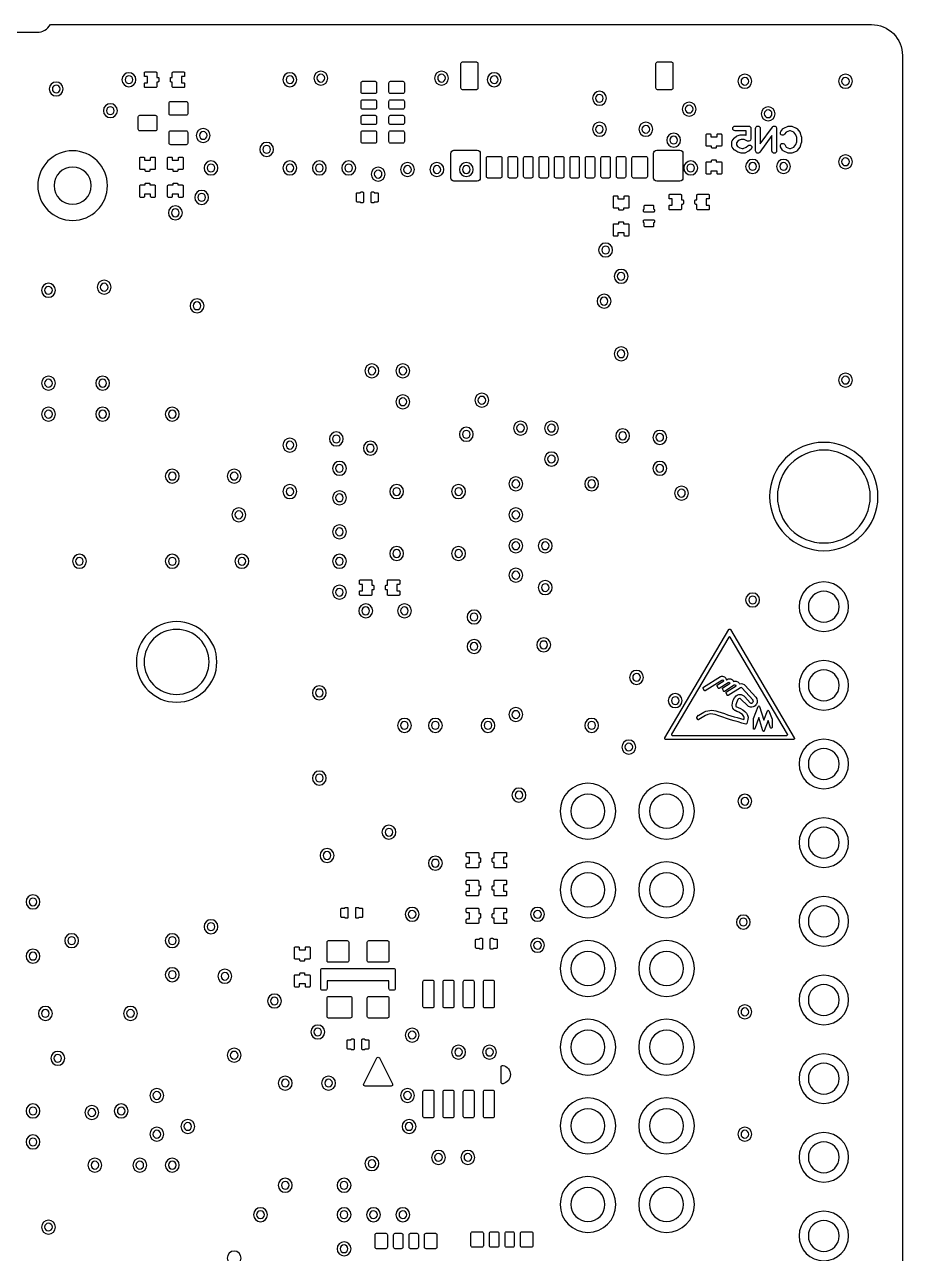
# Model space of a CAD drawing. Extents: x 0 to 53.3, y 0 to 68.6.
# Drawn here: x 24.98 to 53.34, y 28.9 to 68.58 of the extents above; entities that cross this region are included whole.
import ezdxf

# ---------------------------------------------------------------- set-up
doc = ezdxf.new("R2010")
doc.units = 0
for name, color, linetype in [('HOLE_1_4', 7, 'CONTINUOUS'), ('NC_Resist-B', 111, 'CONTINUOUS'), ('NC_Symbol-B', 140, 'CONTINUOUS'), ('OUTLINE', 7, 'CONTINUOUS')]:
    doc.layers.add(name, color=color, linetype=linetype)

msp = doc.modelspace()

# ---------------------------------------------------------------- linework, layer by layer
at = {"layer": 'HOLE_1_4'}
for points in [[(28.475, 66.8, 1), (28.225, 66.8, 1), (28.475, 66.8)], [(33.675, 66.8, 1), (33.425, 66.8, 1), (33.675, 66.8)], [(34.675, 66.85, 1), (34.425, 66.85, 1), (34.675, 66.85)], [(38.575, 66.85, 1), (38.325, 66.85, 1), (38.575, 66.85)], [(40.275, 66.8, 1), (40.025, 66.8, 1), (40.275, 66.8)], [(48.375, 66.75, 1), (48.125, 66.75, 1), (48.375, 66.75)], [(51.625, 66.75, 1), (51.375, 66.75, 1), (51.625, 66.75)], [(26.125, 66.5, 1), (25.875, 66.5, 1), (26.125, 66.5)], [(43.675, 66.2, 1), (43.425, 66.2, 1), (43.675, 66.2)], [(27.875, 65.8, 1), (27.625, 65.8, 1), (27.875, 65.8)], [(46.575, 65.85, 1), (46.325, 65.85, 1), (46.575, 65.85)], [(49.125, 65.7, 1), (48.875, 65.7, 1), (49.125, 65.7)], [(30.875, 65, 1), (30.625, 65, 1), (30.875, 65)], [(43.675, 65.2, 1), (43.425, 65.2, 1), (43.675, 65.2)], [(45.175, 65.2, 1), (44.925, 65.2, 1), (45.175, 65.2)], [(46.075, 64.85, 1), (45.825, 64.85, 1), (46.075, 64.85)], [(32.925, 64.55, 1), (32.675, 64.55, 1), (32.925, 64.55)], [(27.13, 63.38, 1), (25.93, 63.38, 1), (27.13, 63.38)], [(31.125, 63.95, 1), (30.875, 63.95, 1), (31.125, 63.95)], [(33.675, 63.95, 1), (33.425, 63.95, 1), (33.675, 63.95)], [(34.625, 63.95, 1), (34.375, 63.95, 1), (34.625, 63.95)], [(35.575, 63.95, 1), (35.325, 63.95, 1), (35.575, 63.95)], [(37.475, 63.9, 1), (37.225, 63.9, 1), (37.475, 63.9)], [(38.425, 63.9, 1), (38.175, 63.9, 1), (38.425, 63.9)], [(39.375, 63.9, 1), (39.125, 63.9, 1), (39.375, 63.9)], [(46.625, 63.95, 1), (46.375, 63.95, 1), (46.625, 63.95)], [(48.625, 64, 1), (48.375, 64, 1), (48.625, 64)], [(49.625, 64, 1), (49.375, 64, 1), (49.625, 64)], [(51.625, 64.15, 1), (51.375, 64.15, 1), (51.625, 64.15)], [(36.525, 63.75, 1), (36.275, 63.75, 1), (36.525, 63.75)], [(30.825, 63, 1), (30.575, 63, 1), (30.825, 63)], [(29.975, 62.5, 1), (29.725, 62.5, 1), (29.975, 62.5)], [(43.875, 61.3, 1), (43.625, 61.3, 1), (43.875, 61.3)], [(44.375, 60.45, 1), (44.125, 60.45, 1), (44.375, 60.45)], [(25.875, 60, 1), (25.625, 60, 1), (25.875, 60)], [(27.675, 60.1, 1), (27.425, 60.1, 1), (27.675, 60.1)], [(30.675, 59.5, 1), (30.425, 59.5, 1), (30.675, 59.5)], [(43.825, 59.65, 1), (43.575, 59.65, 1), (43.825, 59.65)], [(44.375, 57.95, 1), (44.125, 57.95, 1), (44.375, 57.95)], [(36.325, 57.4, 1), (36.075, 57.4, 1), (36.325, 57.4)], [(37.325, 57.4, 1), (37.075, 57.4, 1), (37.325, 57.4)], [(51.625, 57.1, 1), (51.375, 57.1, 1), (51.625, 57.1)], [(25.875, 57, 1), (25.625, 57, 1), (25.875, 57)], [(27.625, 57, 1), (27.375, 57, 1), (27.625, 57)], [(37.325, 56.4, 1), (37.075, 56.4, 1), (37.325, 56.4)], [(39.875, 56.45, 1), (39.625, 56.45, 1), (39.875, 56.45)], [(25.875, 56, 1), (25.625, 56, 1), (25.875, 56)], [(27.625, 56, 1), (27.375, 56, 1), (27.625, 56)], [(29.875, 56, 1), (29.625, 56, 1), (29.875, 56)], [(41.125, 55.55, 1), (40.875, 55.55, 1), (41.125, 55.55)], [(42.125, 55.55, 1), (41.875, 55.55, 1), (42.125, 55.55)], [(35.175, 55.2, 1), (34.925, 55.2, 1), (35.175, 55.2)], [(39.375, 55.35, 1), (39.125, 55.35, 1), (39.375, 55.35)], [(44.425, 55.3, 1), (44.175, 55.3, 1), (44.425, 55.3)], [(45.625, 55.25, 1), (45.375, 55.25, 1), (45.625, 55.25)], [(33.675, 55, 1), (33.425, 55, 1), (33.675, 55)], [(36.275, 54.9, 1), (36.025, 54.9, 1), (36.275, 54.9)], [(52.3, 53.34, 1), (49.3, 53.34, 1), (52.3, 53.34)], [(35.275, 54.25, 1), (35.025, 54.25, 1), (35.275, 54.25)], [(42.125, 54.55, 1), (41.875, 54.55, 1), (42.125, 54.55)], [(45.625, 54.25, 1), (45.375, 54.25, 1), (45.625, 54.25)], [(29.875, 54, 1), (29.625, 54, 1), (29.875, 54)], [(31.875, 54, 1), (31.625, 54, 1), (31.875, 54)], [(33.675, 53.5, 1), (33.425, 53.5, 1), (33.675, 53.5)], [(37.125, 53.5, 1), (36.875, 53.5, 1), (37.125, 53.5)], [(39.125, 53.5, 1), (38.875, 53.5, 1), (39.125, 53.5)], [(40.975, 53.75, 1), (40.725, 53.75, 1), (40.975, 53.75)], [(43.425, 53.75, 1), (43.175, 53.75, 1), (43.425, 53.75)], [(46.325, 53.45, 1), (46.075, 53.45, 1), (46.325, 53.45)], [(35.275, 53.3, 1), (35.025, 53.3, 1), (35.275, 53.3)], [(32.025, 52.75, 1), (31.775, 52.75, 1), (32.025, 52.75)], [(40.975, 52.75, 1), (40.725, 52.75, 1), (40.975, 52.75)], [(35.275, 52.2, 1), (35.025, 52.2, 1), (35.275, 52.2)], [(37.125, 51.5, 1), (36.875, 51.5, 1), (37.125, 51.5)], [(39.125, 51.5, 1), (38.875, 51.5, 1), (39.125, 51.5)], [(40.975, 51.75, 1), (40.725, 51.75, 1), (40.975, 51.75)], [(41.925, 51.75, 1), (41.675, 51.75, 1), (41.925, 51.75)], [(26.875, 51.25, 1), (26.625, 51.25, 1), (26.875, 51.25)], [(29.875, 51.25, 1), (29.625, 51.25, 1), (29.875, 51.25)], [(32.125, 51.25, 1), (31.875, 51.25, 1), (32.125, 51.25)], [(35.275, 51.25, 1), (35.025, 51.25, 1), (35.275, 51.25)], [(40.975, 50.8, 1), (40.725, 50.8, 1), (40.975, 50.8)], [(41.925, 50.4, 1), (41.675, 50.4, 1), (41.925, 50.4)], [(35.275, 50.25, 1), (35.025, 50.25, 1), (35.275, 50.25)], [(48.625, 50, 1), (48.375, 50, 1), (48.625, 50)], [(51.3, 49.784, 1), (50.3, 49.784, 1), (51.3, 49.784)], [(36.125, 49.65, 1), (35.875, 49.65, 1), (36.125, 49.65)], [(37.375, 49.65, 1), (37.125, 49.65, 1), (37.375, 49.65)], [(39.625, 49.45, 1), (39.375, 49.45, 1), (39.625, 49.45)], [(30.94, 48, 1), (28.84, 48, 1), (30.94, 48)], [(39.625, 48.5, 1), (39.375, 48.5, 1), (39.625, 48.5)], [(41.875, 48.55, 1), (41.625, 48.55, 1), (41.875, 48.55)], [(44.875, 47.5, 1), (44.625, 47.5, 1), (44.875, 47.5)], [(51.3, 47.244, 1), (50.3, 47.244, 1), (51.3, 47.244)], [(34.625, 47, 1), (34.375, 47, 1), (34.625, 47)], [(46.125, 46.75, 1), (45.875, 46.75, 1), (46.125, 46.75)], [(37.375, 45.95, 1), (37.125, 45.95, 1), (37.375, 45.95)], [(38.375, 45.95, 1), (38.125, 45.95, 1), (38.375, 45.95)], [(40.075, 45.95, 1), (39.825, 45.95, 1), (40.075, 45.95)], [(40.975, 46.3, 1), (40.725, 46.3, 1), (40.975, 46.3)], [(43.425, 45.95, 1), (43.175, 45.95, 1), (43.425, 45.95)], [(44.625, 45.25, 1), (44.375, 45.25, 1), (44.625, 45.25)], [(51.3, 44.704, 1), (50.3, 44.704, 1), (51.3, 44.704)], [(34.625, 44.25, 1), (34.375, 44.25, 1), (34.625, 44.25)], [(41.075, 43.7, 1), (40.825, 43.7, 1), (41.075, 43.7)], [(43.73, 43.18, 1), (42.63, 43.18, 1), (43.73, 43.18)], [(46.27, 43.18, 1), (45.17, 43.18, 1), (46.27, 43.18)], [(48.375, 43.5, 1), (48.125, 43.5, 1), (48.375, 43.5)], [(36.875, 42.5, 1), (36.625, 42.5, 1), (36.875, 42.5)], [(51.3, 42.164, 1), (50.3, 42.164, 1), (51.3, 42.164)], [(34.875, 41.75, 1), (34.625, 41.75, 1), (34.875, 41.75)], [(38.375, 41.5, 1), (38.125, 41.5, 1), (38.375, 41.5)], [(43.73, 40.64, 1), (42.63, 40.64, 1), (43.73, 40.64)], [(46.27, 40.64, 1), (45.17, 40.64, 1), (46.27, 40.64)], [(25.375, 40.25, 1), (25.125, 40.25, 1), (25.375, 40.25)], [(51.3, 39.624, 1), (50.3, 39.624, 1), (51.3, 39.624)], [(37.625, 39.85, 1), (37.375, 39.85, 1), (37.625, 39.85)], [(41.675, 39.85, 1), (41.425, 39.85, 1), (41.675, 39.85)], [(48.325, 39.6, 1), (48.075, 39.6, 1), (48.325, 39.6)], [(31.125, 39.45, 1), (30.875, 39.45, 1), (31.125, 39.45)], [(26.625, 39, 1), (26.375, 39, 1), (26.625, 39)], [(29.875, 39, 1), (29.625, 39, 1), (29.875, 39)], [(41.675, 38.85, 1), (41.425, 38.85, 1), (41.675, 38.85)], [(25.375, 38.5, 1), (25.125, 38.5, 1), (25.375, 38.5)], [(43.73, 38.1, 1), (42.63, 38.1, 1), (43.73, 38.1)], [(46.27, 38.1, 1), (45.17, 38.1, 1), (46.27, 38.1)], [(29.875, 37.9, 1), (29.625, 37.9, 1), (29.875, 37.9)], [(31.575, 37.85, 1), (31.325, 37.85, 1), (31.575, 37.85)], [(51.3, 37.084, 1), (50.3, 37.084, 1), (51.3, 37.084)], [(33.175, 37.05, 1), (32.925, 37.05, 1), (33.175, 37.05)], [(25.775, 36.65, 1), (25.525, 36.65, 1), (25.775, 36.65)], [(28.525, 36.65, 1), (28.275, 36.65, 1), (28.525, 36.65)], [(48.375, 36.7, 1), (48.125, 36.7, 1), (48.375, 36.7)], [(34.575, 36.05, 1), (34.325, 36.05, 1), (34.575, 36.05)], [(43.73, 35.56, 1), (42.63, 35.56, 1), (43.73, 35.56)], [(46.27, 35.56, 1), (45.17, 35.56, 1), (46.27, 35.56)], [(37.625, 35.95, 1), (37.375, 35.95, 1), (37.625, 35.95)], [(26.175, 35.2, 1), (25.925, 35.2, 1), (26.175, 35.2)], [(31.875, 35.3, 1), (31.625, 35.3, 1), (31.875, 35.3)], [(39.125, 35.4, 1), (38.875, 35.4, 1), (39.125, 35.4)], [(40.125, 35.4, 1), (39.875, 35.4, 1), (40.125, 35.4)], [(51.3, 34.544, 1), (50.3, 34.544, 1), (51.3, 34.544)], [(33.525, 34.4, 1), (33.275, 34.4, 1), (33.525, 34.4)], [(34.925, 34.4, 1), (34.675, 34.4, 1), (34.925, 34.4)], [(29.375, 34, 1), (29.125, 34, 1), (29.375, 34)], [(37.475, 34, 1), (37.225, 34, 1), (37.475, 34)], [(25.375, 33.5, 1), (25.125, 33.5, 1), (25.375, 33.5)], [(27.275, 33.45, 1), (27.025, 33.45, 1), (27.275, 33.45)], [(28.225, 33.5, 1), (27.975, 33.5, 1), (28.225, 33.5)], [(43.73, 33.02, 1), (42.63, 33.02, 1), (43.73, 33.02)], [(46.27, 33.02, 1), (45.17, 33.02, 1), (46.27, 33.02)], [(30.375, 33, 1), (30.125, 33, 1), (30.375, 33)], [(37.525, 33, 1), (37.275, 33, 1), (37.525, 33)], [(25.375, 32.5, 1), (25.125, 32.5, 1), (25.375, 32.5)], [(29.375, 32.75, 1), (29.125, 32.75, 1), (29.375, 32.75)], [(48.375, 32.75, 1), (48.125, 32.75, 1), (48.375, 32.75)], [(51.3, 32.004, 1), (50.3, 32.004, 1), (51.3, 32.004)], [(27.375, 31.75, 1), (27.125, 31.75, 1), (27.375, 31.75)], [(28.825, 31.75, 1), (28.575, 31.75, 1), (28.825, 31.75)], [(29.875, 31.75, 1), (29.625, 31.75, 1), (29.875, 31.75)], [(36.325, 31.8, 1), (36.075, 31.8, 1), (36.325, 31.8)], [(38.475, 32, 1), (38.225, 32, 1), (38.475, 32)], [(39.425, 32, 1), (39.175, 32, 1), (39.425, 32)], [(33.525, 31.1, 1), (33.275, 31.1, 1), (33.525, 31.1)], [(35.425, 31.1, 1), (35.175, 31.1, 1), (35.425, 31.1)], [(43.73, 30.48, 1), (42.63, 30.48, 1), (43.73, 30.48)], [(46.27, 30.48, 1), (45.17, 30.48, 1), (46.27, 30.48)], [(32.725, 30.15, 1), (32.475, 30.15, 1), (32.725, 30.15)], [(35.425, 30.15, 1), (35.175, 30.15, 1), (35.425, 30.15)], [(36.375, 30.15, 1), (36.125, 30.15, 1), (36.375, 30.15)], [(37.325, 30.15, 1), (37.075, 30.15, 1), (37.325, 30.15)], [(25.875, 29.75, 1), (25.625, 29.75, 1), (25.875, 29.75)], [(51.3, 29.464, 1), (50.3, 29.464, 1), (51.3, 29.464)], [(35.425, 29.05, 1), (35.175, 29.05, 1), (35.425, 29.05)]]:
    msp.add_lwpolyline(points, format="xyb", close=True, dxfattribs=at)
at = {"layer": 'NC_Resist-B'}
for points in [[(34.775, 66.85, 1), (34.325, 66.85, 1), (34.775, 66.85)], [(38.675, 66.85, 1), (38.225, 66.85, 1), (38.675, 66.85)], [(39.625, 66.525, -0.414214), (39.575, 66.475), (39.125, 66.475, -0.414214), (39.075, 66.525), (39.075, 67.325, -0.414214), (39.125, 67.375), (39.575, 67.375, -0.414214), (39.625, 67.325)], [(45.925, 66.525, -0.414214), (45.875, 66.475), (45.425, 66.475, -0.414214), (45.375, 66.525), (45.375, 67.325, -0.414214), (45.425, 67.375), (45.875, 67.375, -0.414214), (45.925, 67.325)], [(26.225, 66.5, 1), (25.775, 66.5, 1), (26.225, 66.5)], [(28.575, 66.8, 1), (28.125, 66.8, 1), (28.575, 66.8)], [(29.25, 66.875), (29.2875, 66.875, -0.414214), (29.3125, 66.85), (29.3125, 66.75, -0.414214), (29.2875, 66.725), (29.25, 66.725), (29.25, 66.575, -0.414214), (29.225, 66.55), (28.875, 66.55, -0.414214), (28.85, 66.575), (28.85, 66.675, -0.414214), (28.875, 66.7), (28.95, 66.7), (28.95, 66.9), (28.875, 66.9, -0.414214), (28.85, 66.925), (28.85, 67.025, -0.414214), (28.875, 67.05), (29.225, 67.05, -0.414214), (29.25, 67.025)], [(29.75, 66.725), (29.7125, 66.725, -0.414214), (29.6875, 66.75), (29.6875, 66.85, -0.414214), (29.7125, 66.875), (29.75, 66.875), (29.75, 67.025, -0.414214), (29.775, 67.05), (30.125, 67.05, -0.414214), (30.15, 67.025), (30.15, 66.925, -0.414214), (30.125, 66.9), (30.05, 66.9), (30.05, 66.7), (30.125, 66.7, -0.414214), (30.15, 66.675), (30.15, 66.575, -0.414214), (30.125, 66.55), (29.775, 66.55, -0.414214), (29.75, 66.575)], [(33.775, 66.8, 1), (33.325, 66.8, 1), (33.775, 66.8)], [(35.9, 66.35, -0.414214), (35.85, 66.4), (35.85, 66.7, -0.414214), (35.9, 66.75), (36.3, 66.75, -0.414214), (36.35, 66.7), (36.35, 66.4, -0.414214), (36.3, 66.35)], [(37.2, 66.75, -0.414214), (37.25, 66.7), (37.25, 66.4, -0.414214), (37.2, 66.35), (36.8, 66.35, -0.414214), (36.75, 66.4), (36.75, 66.7, -0.414214), (36.8, 66.75)], [(40.375, 66.8, 1), (39.925, 66.8, 1), (40.375, 66.8)], [(48.475, 66.75, 1), (48.025, 66.75, 1), (48.475, 66.75)], [(51.725, 66.75, 1), (51.275, 66.75, 1), (51.725, 66.75)], [(43.775, 66.2, 1), (43.325, 66.2, 1), (43.775, 66.2)], [(27.975, 65.8, 1), (27.525, 65.8, 1), (27.975, 65.8)], [(30.2, 66.1, -0.414214), (30.25, 66.05), (30.25, 65.7, -0.414214), (30.2, 65.65), (29.7, 65.65, -0.414214), (29.65, 65.7), (29.65, 66.05, -0.414214), (29.7, 66.1)], [(36.3, 66.15, -0.414214), (36.35, 66.1), (36.35, 65.9, -0.414214), (36.3, 65.85), (35.9, 65.85, -0.414214), (35.85, 65.9), (35.85, 66.1, -0.414214), (35.9, 66.15)], [(37.2, 66.15, -0.414214), (37.25, 66.1), (37.25, 65.9, -0.414214), (37.2, 65.85), (36.8, 65.85, -0.414214), (36.75, 65.9), (36.75, 66.1, -0.414214), (36.8, 66.15)], [(46.675, 65.85, 1), (46.225, 65.85, 1), (46.675, 65.85)], [(49.225, 65.7, 1), (48.775, 65.7, 1), (49.225, 65.7)], [(28.7, 65.15, -0.414214), (28.65, 65.2), (28.65, 65.6, -0.414214), (28.7, 65.65), (29.2, 65.65, -0.414214), (29.25, 65.6), (29.25, 65.2, -0.414214), (29.2, 65.15)], [(36.3, 65.65, -0.414214), (36.35, 65.6), (36.35, 65.4, -0.414214), (36.3, 65.35), (35.9, 65.35, -0.414214), (35.85, 65.4), (35.85, 65.6, -0.414214), (35.9, 65.65)], [(37.2, 65.65, -0.414214), (37.25, 65.6), (37.25, 65.4, -0.414214), (37.2, 65.35), (36.8, 65.35, -0.414214), (36.75, 65.4), (36.75, 65.6, -0.414214), (36.8, 65.65)], [(29.7, 64.7, -0.414214), (29.65, 64.75), (29.65, 65.1, -0.414214), (29.7, 65.15), (30.2, 65.15, -0.414214), (30.25, 65.1), (30.25, 64.75, -0.414214), (30.2, 64.7)], [(30.975, 65, 1), (30.525, 65, 1), (30.975, 65)], [(35.9, 64.75, -0.414214), (35.85, 64.8), (35.85, 65.1, -0.414214), (35.9, 65.15), (36.3, 65.15, -0.414214), (36.35, 65.1), (36.35, 64.8, -0.414214), (36.3, 64.75)], [(37.2, 65.15, -0.414214), (37.25, 65.1), (37.25, 64.8, -0.414214), (37.2, 64.75), (36.8, 64.75, -0.414214), (36.75, 64.8), (36.75, 65.1, -0.414214), (36.8, 65.15)], [(43.775, 65.2, 1), (43.325, 65.2, 1), (43.775, 65.2)], [(45.275, 65.2, 1), (44.825, 65.2, 1), (45.275, 65.2)], [(33.025, 64.55, 1), (32.575, 64.55, 1), (33.025, 64.55)], [(46.175, 64.85, 1), (45.725, 64.85, 1), (46.175, 64.85)], [(47.325, 64.65), (47.325, 64.6125, -0.414214), (47.3, 64.5875), (47.2, 64.5875, -0.414214), (47.175, 64.6125), (47.175, 64.65), (47.025, 64.65, -0.414214), (47, 64.675), (47, 65.025, -0.414214), (47.025, 65.05), (47.125, 65.05, -0.414214), (47.15, 65.025), (47.15, 64.95), (47.35, 64.95), (47.35, 65.025, -0.414214), (47.375, 65.05), (47.475, 65.05, -0.414214), (47.5, 65.025), (47.5, 64.675, -0.414214), (47.475, 64.65)], [(27.655, 63.38, 1), (25.405, 63.38, 1), (27.655, 63.38)], [(29.025, 63.9), (29.025, 63.8625, -0.414214), (29, 63.8375), (28.9, 63.8375, -0.414214), (28.875, 63.8625), (28.875, 63.9), (28.725, 63.9, -0.414214), (28.7, 63.925), (28.7, 64.275, -0.414214), (28.725, 64.3), (28.825, 64.3, -0.414214), (28.85, 64.275), (28.85, 64.2), (29.05, 64.2), (29.05, 64.275, -0.414214), (29.075, 64.3), (29.175, 64.3, -0.414214), (29.2, 64.275), (29.2, 63.925, -0.414214), (29.175, 63.9)], [(29.925, 63.9), (29.925, 63.8625, -0.414214), (29.9, 63.8375), (29.8, 63.8375, -0.414214), (29.775, 63.8625), (29.775, 63.9), (29.625, 63.9, -0.414214), (29.6, 63.925), (29.6, 64.275, -0.414214), (29.625, 64.3), (29.725, 64.3, -0.414214), (29.75, 64.275), (29.75, 64.2), (29.95, 64.2), (29.95, 64.275, -0.414214), (29.975, 64.3), (30.075, 64.3, -0.414214), (30.1, 64.275), (30.1, 63.925, -0.414214), (30.075, 63.9)], [(40.4, 63.675, -0.414214), (40.35, 63.625), (39.95, 63.625, -0.414214), (39.9, 63.675), (39.9, 64.275, -0.414214), (39.95, 64.325), (40.35, 64.325, -0.414214), (40.4, 64.275)], [(40.9, 63.675, -0.414214), (40.85, 63.625), (40.65, 63.625, -0.414214), (40.6, 63.675), (40.6, 64.275, -0.414214), (40.65, 64.325), (40.85, 64.325, -0.414214), (40.9, 64.275)], [(41.4, 63.675, -0.414214), (41.35, 63.625), (41.15, 63.625, -0.414214), (41.1, 63.675), (41.1, 64.275, -0.414214), (41.15, 64.325), (41.35, 64.325, -0.414214), (41.4, 64.275)], [(41.9, 63.675, -0.414214), (41.85, 63.625), (41.65, 63.625, -0.414214), (41.6, 63.675), (41.6, 64.275, -0.414214), (41.65, 64.325), (41.85, 64.325, -0.414214), (41.9, 64.275)], [(42.4, 63.675, -0.414214), (42.35, 63.625), (42.15, 63.625, -0.414214), (42.1, 63.675), (42.1, 64.275, -0.414214), (42.15, 64.325), (42.35, 64.325, -0.414214), (42.4, 64.275)], [(42.9, 63.675, -0.414214), (42.85, 63.625), (42.65, 63.625, -0.414214), (42.6, 63.675), (42.6, 64.275, -0.414214), (42.65, 64.325), (42.85, 64.325, -0.414214), (42.9, 64.275)], [(43.4, 63.675, -0.414214), (43.35, 63.625), (43.15, 63.625, -0.414214), (43.1, 63.675), (43.1, 64.275, -0.414214), (43.15, 64.325), (43.35, 64.325, -0.414214), (43.4, 64.275)], [(43.9, 63.675, -0.414214), (43.85, 63.625), (43.65, 63.625, -0.414214), (43.6, 63.675), (43.6, 64.275, -0.414214), (43.65, 64.325), (43.85, 64.325, -0.414214), (43.9, 64.275)], [(44.4, 63.675, -0.414214), (44.35, 63.625), (44.15, 63.625, -0.414214), (44.1, 63.675), (44.1, 64.275, -0.414214), (44.15, 64.325), (44.35, 64.325, -0.414214), (44.4, 64.275)], [(45.1, 63.675, -0.414214), (45.05, 63.625), (44.65, 63.625, -0.414214), (44.6, 63.675), (44.6, 64.275, -0.414214), (44.65, 64.325), (45.05, 64.325, -0.414214), (45.1, 64.275)], [(51.725, 64.15, 1), (51.275, 64.15, 1), (51.725, 64.15)], [(31.225, 63.95, 1), (30.775, 63.95, 1), (31.225, 63.95)], [(33.775, 63.95, 1), (33.325, 63.95, 1), (33.775, 63.95)], [(34.725, 63.95, 1), (34.275, 63.95, 1), (34.725, 63.95)], [(35.675, 63.95, 1), (35.225, 63.95, 1), (35.675, 63.95)], [(36.625, 63.75, 1), (36.175, 63.75, 1), (36.625, 63.75)], [(37.575, 63.9, 1), (37.125, 63.9, 1), (37.575, 63.9)], [(38.525, 63.9, 1), (38.075, 63.9, 1), (38.525, 63.9)], [(39.475, 63.9, 1), (39.025, 63.9, 1), (39.475, 63.9)], [(46.725, 63.95, 1), (46.275, 63.95, 1), (46.725, 63.95)], [(47.175, 64.15), (47.175, 64.1875, -0.414214), (47.2, 64.2125), (47.3, 64.2125, -0.414214), (47.325, 64.1875), (47.325, 64.15), (47.475, 64.15, -0.414214), (47.5, 64.125), (47.5, 63.775, -0.414214), (47.475, 63.75), (47.375, 63.75, -0.414214), (47.35, 63.775), (47.35, 63.85), (47.15, 63.85), (47.15, 63.775, -0.414214), (47.125, 63.75), (47.025, 63.75, -0.414214), (47, 63.775), (47, 64.125, -0.414214), (47.025, 64.15)], [(48.725, 64, 1), (48.275, 64, 1), (48.725, 64)], [(49.725, 64, 1), (49.275, 64, 1), (49.725, 64)], [(28.875, 63.4), (28.875, 63.4375, -0.414214), (28.9, 63.4625), (29, 63.4625, -0.414214), (29.025, 63.4375), (29.025, 63.4), (29.175, 63.4, -0.414214), (29.2, 63.375), (29.2, 63.025, -0.414214), (29.175, 63), (29.075, 63, -0.414214), (29.05, 63.025), (29.05, 63.1), (28.85, 63.1), (28.85, 63.025, -0.414214), (28.825, 63), (28.725, 63, -0.414214), (28.7, 63.025), (28.7, 63.375, -0.414214), (28.725, 63.4)], [(29.775, 63.4), (29.775, 63.4375, -0.414214), (29.8, 63.4625), (29.9, 63.4625, -0.414214), (29.925, 63.4375), (29.925, 63.4), (30.075, 63.4, -0.414214), (30.1, 63.375), (30.1, 63.025, -0.414214), (30.075, 63), (29.975, 63, -0.414214), (29.95, 63.025), (29.95, 63.1), (29.75, 63.1), (29.75, 63.025, -0.414214), (29.725, 63), (29.625, 63, -0.414214), (29.6, 63.025), (29.6, 63.375, -0.414214), (29.625, 63.4)], [(30.925, 63, 1), (30.475, 63, 1), (30.925, 63)], [(35.725, 62.85, -0.414214), (35.7, 62.875), (35.7, 63.125, -0.414214), (35.725, 63.15), (35.825, 63.15), (35.825, 63.15, -0.414214), (35.85, 63.175), (35.9, 63.175, -0.414214), (35.925, 63.15), (35.925, 62.85, -0.414214), (35.9, 62.825), (35.85, 62.825, -0.414214), (35.825, 62.85)], [(36.375, 63.15, -0.414214), (36.4, 63.125), (36.4, 62.875, -0.414214), (36.375, 62.85), (36.275, 62.85), (36.275, 62.85, -0.414214), (36.25, 62.825), (36.2, 62.825, -0.414214), (36.175, 62.85), (36.175, 63.15, -0.414214), (36.2, 63.175), (36.25, 63.175, -0.414214), (36.275, 63.15)], [(46.2, 62.925), (46.2375, 62.925, -0.414214), (46.2625, 62.9), (46.2625, 62.8, -0.414214), (46.2375, 62.775), (46.2, 62.775), (46.2, 62.625, -0.414214), (46.175, 62.6), (45.825, 62.6, -0.414214), (45.8, 62.625), (45.8, 62.725, -0.414214), (45.825, 62.75), (45.9, 62.75), (45.9, 62.95), (45.825, 62.95, -0.414214), (45.8, 62.975), (45.8, 63.075, -0.414214), (45.825, 63.1), (46.175, 63.1, -0.414214), (46.2, 63.075)], [(46.7, 62.775), (46.6625, 62.775, -0.414214), (46.6375, 62.8), (46.6375, 62.9, -0.414214), (46.6625, 62.925), (46.7, 62.925), (46.7, 63.075, -0.414214), (46.725, 63.1), (47.075, 63.1, -0.414214), (47.1, 63.075), (47.1, 62.975, -0.414214), (47.075, 62.95), (47, 62.95), (47, 62.75), (47.075, 62.75, -0.414214), (47.1, 62.725), (47.1, 62.625, -0.414214), (47.075, 62.6), (46.725, 62.6, -0.414214), (46.7, 62.625)], [(30.075, 62.5, 1), (29.625, 62.5, 1), (30.075, 62.5)], [(44.325, 62.65), (44.325, 62.6125, -0.414214), (44.3, 62.5875), (44.2, 62.5875, -0.414214), (44.175, 62.6125), (44.175, 62.65), (44.025, 62.65, -0.414214), (44, 62.675), (44, 63.025, -0.414214), (44.025, 63.05), (44.125, 63.05, -0.414214), (44.15, 63.025), (44.15, 62.95), (44.35, 62.95), (44.35, 63.025, -0.414214), (44.375, 63.05), (44.475, 63.05, -0.414214), (44.5, 63.025), (44.5, 62.675, -0.414214), (44.475, 62.65)], [(45, 62.725, -0.414214), (45.025, 62.75), (45.275, 62.75, -0.414214), (45.3, 62.725), (45.3, 62.625), (45.3, 62.625, -0.414214), (45.325, 62.6), (45.325, 62.55, -0.414214), (45.3, 62.525), (45, 62.525, -0.414214), (44.975, 62.55), (44.975, 62.6, -0.414214), (45, 62.625)], [(44.175, 62.15), (44.175, 62.1875, -0.414214), (44.2, 62.2125), (44.3, 62.2125, -0.414214), (44.325, 62.1875), (44.325, 62.15), (44.475, 62.15, -0.414214), (44.5, 62.125), (44.5, 61.775, -0.414214), (44.475, 61.75), (44.375, 61.75, -0.414214), (44.35, 61.775), (44.35, 61.85), (44.15, 61.85), (44.15, 61.775, -0.414214), (44.125, 61.75), (44.025, 61.75, -0.414214), (44, 61.775), (44, 62.125, -0.414214), (44.025, 62.15)], [(45.3, 62.075, -0.414214), (45.275, 62.05), (45.025, 62.05, -0.414214), (45, 62.075), (45, 62.175), (45, 62.175, -0.414214), (44.975, 62.2), (44.975, 62.25, -0.414214), (45, 62.275), (45.3, 62.275, -0.414214), (45.325, 62.25), (45.325, 62.2, -0.414214), (45.3, 62.175)], [(43.975, 61.3, 1), (43.525, 61.3, 1), (43.975, 61.3)], [(27.775, 60.1, 1), (27.325, 60.1, 1), (27.775, 60.1)], [(44.475, 60.45, 1), (44.025, 60.45, 1), (44.475, 60.45)], [(25.975, 60, 1), (25.525, 60, 1), (25.975, 60)], [(30.775, 59.5, 1), (30.325, 59.5, 1), (30.775, 59.5)], [(43.925, 59.65, 1), (43.475, 59.65, 1), (43.925, 59.65)], [(44.475, 57.95, 1), (44.025, 57.95, 1), (44.475, 57.95)], [(36.425, 57.4, 1), (35.975, 57.4, 1), (36.425, 57.4)], [(37.425, 57.4, 1), (36.975, 57.4, 1), (37.425, 57.4)], [(25.975, 57, 1), (25.525, 57, 1), (25.975, 57)], [(27.725, 57, 1), (27.275, 57, 1), (27.725, 57)], [(51.725, 57.1, 1), (51.275, 57.1, 1), (51.725, 57.1)], [(37.425, 56.4, 1), (36.975, 56.4, 1), (37.425, 56.4)], [(39.975, 56.45, 1), (39.525, 56.45, 1), (39.975, 56.45)], [(25.975, 56, 1), (25.525, 56, 1), (25.975, 56)], [(27.725, 56, 1), (27.275, 56, 1), (27.725, 56)], [(29.975, 56, 1), (29.525, 56, 1), (29.975, 56)], [(39.475, 55.35, 1), (39.025, 55.35, 1), (39.475, 55.35)], [(41.225, 55.55, 1), (40.775, 55.55, 1), (41.225, 55.55)], [(42.225, 55.55, 1), (41.775, 55.55, 1), (42.225, 55.55)], [(33.775, 55, 1), (33.325, 55, 1), (33.775, 55)], [(35.275, 55.2, 1), (34.825, 55.2, 1), (35.275, 55.2)], [(44.525, 55.3, 1), (44.075, 55.3, 1), (44.525, 55.3)], [(45.725, 55.25, 1), (45.275, 55.25, 1), (45.725, 55.25)], [(36.375, 54.9, 1), (35.925, 54.9, 1), (36.375, 54.9)], [(42.225, 54.55, 1), (41.775, 54.55, 1), (42.225, 54.55)], [(50.8, 51.59, 1), (50.8, 55.09, 1), (50.8, 51.59)], [(35.375, 54.25, 1), (34.925, 54.25, 1), (35.375, 54.25)], [(45.725, 54.25, 1), (45.275, 54.25, 1), (45.725, 54.25)], [(29.975, 54, 1), (29.525, 54, 1), (29.975, 54)], [(31.975, 54, 1), (31.525, 54, 1), (31.975, 54)], [(41.075, 53.75, 1), (40.625, 53.75, 1), (41.075, 53.75)], [(43.525, 53.75, 1), (43.075, 53.75, 1), (43.525, 53.75)], [(33.775, 53.5, 1), (33.325, 53.5, 1), (33.775, 53.5)], [(37.225, 53.5, 1), (36.775, 53.5, 1), (37.225, 53.5)], [(39.225, 53.5, 1), (38.775, 53.5, 1), (39.225, 53.5)], [(46.425, 53.45, 1), (45.975, 53.45, 1), (46.425, 53.45)], [(35.375, 53.3, 1), (34.925, 53.3, 1), (35.375, 53.3)], [(32.125, 52.75, 1), (31.675, 52.75, 1), (32.125, 52.75)], [(41.075, 52.75, 1), (40.625, 52.75, 1), (41.075, 52.75)], [(35.375, 52.2, 1), (34.925, 52.2, 1), (35.375, 52.2)], [(37.225, 51.5, 1), (36.775, 51.5, 1), (37.225, 51.5)], [(39.225, 51.5, 1), (38.775, 51.5, 1), (39.225, 51.5)], [(41.075, 51.75, 1), (40.625, 51.75, 1), (41.075, 51.75)], [(42.025, 51.75, 1), (41.575, 51.75, 1), (42.025, 51.75)], [(26.975, 51.25, 1), (26.525, 51.25, 1), (26.975, 51.25)], [(29.975, 51.25, 1), (29.525, 51.25, 1), (29.975, 51.25)], [(32.225, 51.25, 1), (31.775, 51.25, 1), (32.225, 51.25)], [(35.375, 51.25, 1), (34.925, 51.25, 1), (35.375, 51.25)], [(41.075, 50.8, 1), (40.625, 50.8, 1), (41.075, 50.8)], [(35.375, 50.25, 1), (34.925, 50.25, 1), (35.375, 50.25)], [(36.2, 50.475), (36.2375, 50.475, -0.414214), (36.2625, 50.45), (36.2625, 50.35, -0.414214), (36.2375, 50.325), (36.2, 50.325), (36.2, 50.175, -0.414214), (36.175, 50.15), (35.825, 50.15, -0.414214), (35.8, 50.175), (35.8, 50.275, -0.414214), (35.825, 50.3), (35.9, 50.3), (35.9, 50.5), (35.825, 50.5, -0.414214), (35.8, 50.525), (35.8, 50.625, -0.414214), (35.825, 50.65), (36.175, 50.65, -0.414214), (36.2, 50.625)], [(36.7, 50.325), (36.6625, 50.325, -0.414214), (36.6375, 50.35), (36.6375, 50.45, -0.414214), (36.6625, 50.475), (36.7, 50.475), (36.7, 50.625, -0.414214), (36.725, 50.65), (37.075, 50.65, -0.414214), (37.1, 50.625), (37.1, 50.525, -0.414214), (37.075, 50.5), (37, 50.5), (37, 50.3), (37.075, 50.3, -0.414214), (37.1, 50.275), (37.1, 50.175, -0.414214), (37.075, 50.15), (36.725, 50.15, -0.414214), (36.7, 50.175)], [(42.025, 50.4, 1), (41.575, 50.4, 1), (42.025, 50.4)], [(50.8, 48.984, 1), (50.8, 50.584, 1), (50.8, 48.984)], [(48.725, 50, 1), (48.275, 50, 1), (48.725, 50)], [(36.225, 49.65, 1), (35.775, 49.65, 1), (36.225, 49.65)], [(37.475, 49.65, 1), (37.025, 49.65, 1), (37.475, 49.65)], [(39.725, 49.45, 1), (39.275, 49.45, 1), (39.725, 49.45)], [(29.89, 46.7, 1), (29.89, 49.3, 1), (29.89, 46.7)], [(39.725, 48.5, 1), (39.275, 48.5, 1), (39.725, 48.5)], [(41.975, 48.55, 1), (41.525, 48.55, 1), (41.975, 48.55)], [(50.8, 46.444, 1), (50.8, 48.044, 1), (50.8, 46.444)], [(44.975, 47.5, 1), (44.525, 47.5, 1), (44.975, 47.5)], [(34.725, 47, 1), (34.275, 47, 1), (34.725, 47)], [(46.225, 46.75, 1), (45.775, 46.75, 1), (46.225, 46.75)], [(41.075, 46.3, 1), (40.625, 46.3, 1), (41.075, 46.3)], [(37.475, 45.95, 1), (37.025, 45.95, 1), (37.475, 45.95)], [(38.475, 45.95, 1), (38.025, 45.95, 1), (38.475, 45.95)], [(40.175, 45.95, 1), (39.725, 45.95, 1), (40.175, 45.95)], [(43.525, 45.95, 1), (43.075, 45.95, 1), (43.525, 45.95)], [(44.725, 45.25, 1), (44.275, 45.25, 1), (44.725, 45.25)], [(50.8, 43.904, 1), (50.8, 45.504, 1), (50.8, 43.904)], [(34.725, 44.25, 1), (34.275, 44.25, 1), (34.725, 44.25)], [(42.28, 43.18, 1), (44.08, 43.18, 1), (42.28, 43.18)], [(46.62, 43.18, 1), (44.82, 43.18, 1), (46.62, 43.18)], [(41.175, 43.7, 1), (40.725, 43.7, 1), (41.175, 43.7)], [(48.475, 43.5, 1), (48.025, 43.5, 1), (48.475, 43.5)], [(50.8, 41.364, 1), (50.8, 42.964, 1), (50.8, 41.364)], [(36.975, 42.5, 1), (36.525, 42.5, 1), (36.975, 42.5)], [(34.975, 41.75, 1), (34.525, 41.75, 1), (34.975, 41.75)], [(38.475, 41.5, 1), (38.025, 41.5, 1), (38.475, 41.5)], [(39.65, 41.675), (39.6875, 41.675, -0.414214), (39.7125, 41.65), (39.7125, 41.55, -0.414214), (39.6875, 41.525), (39.65, 41.525), (39.65, 41.375, -0.414214), (39.625, 41.35), (39.275, 41.35, -0.414214), (39.25, 41.375), (39.25, 41.475, -0.414214), (39.275, 41.5), (39.35, 41.5), (39.35, 41.7), (39.275, 41.7, -0.414214), (39.25, 41.725), (39.25, 41.825, -0.414214), (39.275, 41.85), (39.625, 41.85, -0.414214), (39.65, 41.825)], [(40.15, 41.525), (40.1125, 41.525, -0.414214), (40.0875, 41.55), (40.0875, 41.65, -0.414214), (40.1125, 41.675), (40.15, 41.675), (40.15, 41.825, -0.414214), (40.175, 41.85), (40.525, 41.85, -0.414214), (40.55, 41.825), (40.55, 41.725, -0.414214), (40.525, 41.7), (40.45, 41.7), (40.45, 41.5), (40.525, 41.5, -0.414214), (40.55, 41.475), (40.55, 41.375, -0.414214), (40.525, 41.35), (40.175, 41.35, -0.414214), (40.15, 41.375)], [(42.28, 40.64, 1), (44.08, 40.64, 1), (42.28, 40.64)], [(46.62, 40.64, 1), (44.82, 40.64, 1), (46.62, 40.64)], [(39.65, 40.775), (39.6875, 40.775, -0.414214), (39.7125, 40.75), (39.7125, 40.65, -0.414214), (39.6875, 40.625), (39.65, 40.625), (39.65, 40.475, -0.414214), (39.625, 40.45), (39.275, 40.45, -0.414214), (39.25, 40.475), (39.25, 40.575, -0.414214), (39.275, 40.6), (39.35, 40.6), (39.35, 40.8), (39.275, 40.8, -0.414214), (39.25, 40.825), (39.25, 40.925, -0.414214), (39.275, 40.95), (39.625, 40.95, -0.414214), (39.65, 40.925)], [(40.15, 40.625), (40.1125, 40.625, -0.414214), (40.0875, 40.65), (40.0875, 40.75, -0.414214), (40.1125, 40.775), (40.15, 40.775), (40.15, 40.925, -0.414214), (40.175, 40.95), (40.525, 40.95, -0.414214), (40.55, 40.925), (40.55, 40.825, -0.414214), (40.525, 40.8), (40.45, 40.8), (40.45, 40.6), (40.525, 40.6, -0.414214), (40.55, 40.575), (40.55, 40.475, -0.414214), (40.525, 40.45), (40.175, 40.45, -0.414214), (40.15, 40.475)], [(25.475, 40.25, 1), (25.025, 40.25, 1), (25.475, 40.25)], [(50.8, 38.824, 1), (50.8, 40.424, 1), (50.8, 38.824)], [(35.225, 39.75, -0.414214), (35.2, 39.775), (35.2, 40.025, -0.414214), (35.225, 40.05), (35.325, 40.05), (35.325, 40.05, -0.414214), (35.35, 40.075), (35.4, 40.075, -0.414214), (35.425, 40.05), (35.425, 39.75, -0.414214), (35.4, 39.725), (35.35, 39.725, -0.414214), (35.325, 39.75)], [(35.875, 40.05, -0.414214), (35.9, 40.025), (35.9, 39.775, -0.414214), (35.875, 39.75), (35.775, 39.75), (35.775, 39.75, -0.414214), (35.75, 39.725), (35.7, 39.725, -0.414214), (35.675, 39.75), (35.675, 40.05, -0.414214), (35.7, 40.075), (35.75, 40.075, -0.414214), (35.775, 40.05)], [(37.725, 39.85, 1), (37.275, 39.85, 1), (37.725, 39.85)], [(39.65, 39.875), (39.6875, 39.875, -0.414214), (39.7125, 39.85), (39.7125, 39.75, -0.414214), (39.6875, 39.725), (39.65, 39.725), (39.65, 39.575, -0.414214), (39.625, 39.55), (39.275, 39.55, -0.414214), (39.25, 39.575), (39.25, 39.675, -0.414214), (39.275, 39.7), (39.35, 39.7), (39.35, 39.9), (39.275, 39.9, -0.414214), (39.25, 39.925), (39.25, 40.025, -0.414214), (39.275, 40.05), (39.625, 40.05, -0.414214), (39.65, 40.025)], [(40.15, 39.725), (40.1125, 39.725, -0.414214), (40.0875, 39.75), (40.0875, 39.85, -0.414214), (40.1125, 39.875), (40.15, 39.875), (40.15, 40.025, -0.414214), (40.175, 40.05), (40.525, 40.05, -0.414214), (40.55, 40.025), (40.55, 39.925, -0.414214), (40.525, 39.9), (40.45, 39.9), (40.45, 39.7), (40.525, 39.7, -0.414214), (40.55, 39.675), (40.55, 39.575, -0.414214), (40.525, 39.55), (40.175, 39.55, -0.414214), (40.15, 39.575)], [(41.775, 39.85, 1), (41.325, 39.85, 1), (41.775, 39.85)], [(48.425, 39.6, 1), (47.975, 39.6, 1), (48.425, 39.6)], [(31.225, 39.45, 1), (30.775, 39.45, 1), (31.225, 39.45)], [(26.725, 39, 1), (26.275, 39, 1), (26.725, 39)], [(29.975, 39, 1), (29.525, 39, 1), (29.975, 39)], [(34.75, 38.95, -0.414214), (34.8, 39), (35.4, 39, -0.414214), (35.45, 38.95), (35.45, 38.35, -0.414214), (35.4, 38.3), (34.8, 38.3, -0.414214), (34.75, 38.35)], [(36.05, 38.95, -0.414214), (36.1, 39), (36.7, 39, -0.414214), (36.75, 38.95), (36.75, 38.35, -0.414214), (36.7, 38.3), (36.1, 38.3, -0.414214), (36.05, 38.35)], [(39.575, 38.75, -0.414214), (39.55, 38.775), (39.55, 39.025, -0.414214), (39.575, 39.05), (39.675, 39.05), (39.675, 39.05, -0.414214), (39.7, 39.075), (39.75, 39.075, -0.414214), (39.775, 39.05), (39.775, 38.75, -0.414214), (39.75, 38.725), (39.7, 38.725, -0.414214), (39.675, 38.75)], [(40.225, 39.05, -0.414214), (40.25, 39.025), (40.25, 38.775, -0.414214), (40.225, 38.75), (40.125, 38.75), (40.125, 38.75, -0.414214), (40.1, 38.725), (40.05, 38.725, -0.414214), (40.025, 38.75), (40.025, 39.05, -0.414214), (40.05, 39.075), (40.1, 39.075, -0.414214), (40.125, 39.05)], [(41.775, 38.85, 1), (41.325, 38.85, 1), (41.775, 38.85)], [(42.28, 38.1, 1), (44.08, 38.1, 1), (42.28, 38.1)], [(46.62, 38.1, 1), (44.82, 38.1, 1), (46.62, 38.1)], [(25.475, 38.5, 1), (25.025, 38.5, 1), (25.475, 38.5)], [(34.025, 38.4), (34.025, 38.3625, -0.414214), (34, 38.3375), (33.9, 38.3375, -0.414214), (33.875, 38.3625), (33.875, 38.4), (33.725, 38.4, -0.414214), (33.7, 38.425), (33.7, 38.775, -0.414214), (33.725, 38.8), (33.825, 38.8, -0.414214), (33.85, 38.775), (33.85, 38.7), (34.05, 38.7), (34.05, 38.775, -0.414214), (34.075, 38.8), (34.175, 38.8, -0.414214), (34.2, 38.775), (34.2, 38.425, -0.414214), (34.175, 38.4)], [(29.975, 37.9, 1), (29.525, 37.9, 1), (29.975, 37.9)], [(31.675, 37.85, 1), (31.225, 37.85, 1), (31.675, 37.85)], [(33.875, 37.9), (33.875, 37.9375, -0.414214), (33.9, 37.9625), (34, 37.9625, -0.414214), (34.025, 37.9375), (34.025, 37.9), (34.175, 37.9, -0.414214), (34.2, 37.875), (34.2, 37.525, -0.414214), (34.175, 37.5), (34.075, 37.5, -0.414214), (34.05, 37.525), (34.05, 37.6), (33.85, 37.6), (33.85, 37.525, -0.414214), (33.825, 37.5), (33.725, 37.5, -0.414214), (33.7, 37.525), (33.7, 37.875, -0.414214), (33.725, 37.9)], [(37.85, 37.675, -0.414214), (37.9, 37.725), (38.15, 37.725, -0.414214), (38.2, 37.675), (38.2, 36.875, -0.414214), (38.15, 36.825), (37.9, 36.825, -0.414214), (37.85, 36.875)], [(38.5, 37.675, -0.414214), (38.55, 37.725), (38.8, 37.725, -0.414214), (38.85, 37.675), (38.85, 36.875, -0.414214), (38.8, 36.825), (38.55, 36.825, -0.414214), (38.5, 36.875)], [(39.15, 37.675, -0.414214), (39.2, 37.725), (39.45, 37.725, -0.414214), (39.5, 37.675), (39.5, 36.875, -0.414214), (39.45, 36.825), (39.2, 36.825, -0.414214), (39.15, 36.875)], [(40.15, 36.875, -0.414214), (40.1, 36.825), (39.85, 36.825, -0.414214), (39.8, 36.875), (39.8, 37.675, -0.414214), (39.85, 37.725), (40.1, 37.725, -0.414214), (40.15, 37.675)], [(50.8, 36.284, 1), (50.8, 37.884, 1), (50.8, 36.284)], [(33.275, 37.05, 1), (32.825, 37.05, 1), (33.275, 37.05)], [(35.5, 37.2, -0.414214), (35.55, 37.15), (35.55, 36.55, -0.414214), (35.5, 36.5), (34.8, 36.5, -0.414214), (34.75, 36.55), (34.75, 37.15, -0.414214), (34.8, 37.2)], [(36.05, 37.15, -0.414214), (36.1, 37.2), (36.7, 37.2, -0.414214), (36.75, 37.15), (36.75, 36.55, -0.414214), (36.7, 36.5), (36.1, 36.5, -0.414214), (36.05, 36.55)], [(48.475, 36.7, 1), (48.025, 36.7, 1), (48.475, 36.7)], [(25.875, 36.65, 1), (25.425, 36.65, 1), (25.875, 36.65)], [(28.625, 36.65, 1), (28.175, 36.65, 1), (28.625, 36.65)], [(34.675, 36.05, 1), (34.225, 36.05, 1), (34.675, 36.05)], [(37.725, 35.95, 1), (37.275, 35.95, 1), (37.725, 35.95)], [(42.28, 35.56, 1), (44.08, 35.56, 1), (42.28, 35.56)], [(46.62, 35.56, 1), (44.82, 35.56, 1), (46.62, 35.56)], [(35.425, 35.5, -0.414214), (35.4, 35.525), (35.4, 35.775, -0.414214), (35.425, 35.8), (35.525, 35.8), (35.525, 35.8, -0.414214), (35.55, 35.825), (35.6, 35.825, -0.414214), (35.625, 35.8), (35.625, 35.5, -0.414214), (35.6, 35.475), (35.55, 35.475, -0.414214), (35.525, 35.5)], [(36.075, 35.8, -0.414214), (36.1, 35.775), (36.1, 35.525, -0.414214), (36.075, 35.5), (35.975, 35.5), (35.975, 35.5, -0.414214), (35.95, 35.475), (35.9, 35.475, -0.414214), (35.875, 35.5), (35.875, 35.8, -0.414214), (35.9, 35.825), (35.95, 35.825, -0.414214), (35.975, 35.8)], [(26.275, 35.2, 1), (25.825, 35.2, 1), (26.275, 35.2)], [(31.975, 35.3, 1), (31.525, 35.3, 1), (31.975, 35.3)], [(39.225, 35.4, 1), (38.775, 35.4, 1), (39.225, 35.4)], [(40.225, 35.4, 1), (39.775, 35.4, 1), (40.225, 35.4)], [(50.8, 33.744, 1), (50.8, 35.344, 1), (50.8, 33.744)], [(33.625, 34.4, 1), (33.175, 34.4, 1), (33.625, 34.4)], [(35.025, 34.4, 1), (34.575, 34.4, 1), (35.025, 34.4)], [(29.475, 34, 1), (29.025, 34, 1), (29.475, 34)], [(37.575, 34, 1), (37.125, 34, 1), (37.575, 34)], [(37.85, 34.125, -0.414214), (37.9, 34.175), (38.15, 34.175, -0.414214), (38.2, 34.125), (38.2, 33.325, -0.414214), (38.15, 33.275), (37.9, 33.275, -0.414214), (37.85, 33.325)], [(38.5, 34.125, -0.414214), (38.55, 34.175), (38.8, 34.175, -0.414214), (38.85, 34.125), (38.85, 33.325, -0.414214), (38.8, 33.275), (38.55, 33.275, -0.414214), (38.5, 33.325)], [(39.15, 34.125, -0.414214), (39.2, 34.175), (39.45, 34.175, -0.414214), (39.5, 34.125), (39.5, 33.325, -0.414214), (39.45, 33.275), (39.2, 33.275, -0.414214), (39.15, 33.325)], [(40.15, 33.325, -0.414214), (40.1, 33.275), (39.85, 33.275, -0.414214), (39.8, 33.325), (39.8, 34.125, -0.414214), (39.85, 34.175), (40.1, 34.175, -0.414214), (40.15, 34.125)], [(42.28, 33.02, 1), (44.08, 33.02, 1), (42.28, 33.02)], [(46.62, 33.02, 1), (44.82, 33.02, 1), (46.62, 33.02)], [(25.475, 33.5, 1), (25.025, 33.5, 1), (25.475, 33.5)], [(27.375, 33.45, 1), (26.925, 33.45, 1), (27.375, 33.45)], [(28.325, 33.5, 1), (27.875, 33.5, 1), (28.325, 33.5)], [(29.475, 32.75, 1), (29.025, 32.75, 1), (29.475, 32.75)], [(30.475, 33, 1), (30.025, 33, 1), (30.475, 33)], [(37.625, 33, 1), (37.175, 33, 1), (37.625, 33)], [(48.475, 32.75, 1), (48.025, 32.75, 1), (48.475, 32.75)], [(25.475, 32.5, 1), (25.025, 32.5, 1), (25.475, 32.5)], [(50.8, 31.204, 1), (50.8, 32.804, 1), (50.8, 31.204)], [(38.575, 32, 1), (38.125, 32, 1), (38.575, 32)], [(39.525, 32, 1), (39.075, 32, 1), (39.525, 32)], [(27.475, 31.75, 1), (27.025, 31.75, 1), (27.475, 31.75)], [(28.925, 31.75, 1), (28.475, 31.75, 1), (28.925, 31.75)], [(29.975, 31.75, 1), (29.525, 31.75, 1), (29.975, 31.75)], [(36.425, 31.8, 1), (35.975, 31.8, 1), (36.425, 31.8)], [(42.28, 30.48, 1), (44.08, 30.48, 1), (42.28, 30.48)], [(46.62, 30.48, 1), (44.82, 30.48, 1), (46.62, 30.48)], [(33.625, 31.1, 1), (33.175, 31.1, 1), (33.625, 31.1)], [(35.525, 31.1, 1), (35.075, 31.1, 1), (35.525, 31.1)], [(32.825, 30.15, 1), (32.375, 30.15, 1), (32.825, 30.15)], [(35.525, 30.15, 1), (35.075, 30.15, 1), (35.525, 30.15)], [(36.475, 30.15, 1), (36.025, 30.15, 1), (36.475, 30.15)], [(37.425, 30.15, 1), (36.975, 30.15, 1), (37.425, 30.15)], [(50.8, 28.664, 1), (50.8, 30.264, 1), (50.8, 28.664)], [(25.975, 29.75, 1), (25.525, 29.75, 1), (25.975, 29.75)], [(36.3, 29.5, -0.414214), (36.35, 29.55), (36.65, 29.55, -0.414214), (36.7, 29.5), (36.7, 29.1, -0.414214), (36.65, 29.05), (36.35, 29.05, -0.414214), (36.3, 29.1)], [(36.9, 29.5, -0.414214), (36.95, 29.55), (37.15, 29.55, -0.414214), (37.2, 29.5), (37.2, 29.1, -0.414214), (37.15, 29.05), (36.95, 29.05, -0.414214), (36.9, 29.1)], [(37.4, 29.5, -0.414214), (37.45, 29.55), (37.65, 29.55, -0.414214), (37.7, 29.5), (37.7, 29.1, -0.414214), (37.65, 29.05), (37.45, 29.05, -0.414214), (37.4, 29.1)], [(37.9, 29.5, -0.414214), (37.95, 29.55), (38.25, 29.55, -0.414214), (38.3, 29.5), (38.3, 29.1, -0.414214), (38.25, 29.05), (37.95, 29.05, -0.414214), (37.9, 29.1)], [(39.4, 29.55, -0.414214), (39.45, 29.6), (39.75, 29.6, -0.414214), (39.8, 29.55), (39.8, 29.15, -0.414214), (39.75, 29.1), (39.45, 29.1, -0.414214), (39.4, 29.15)], [(40, 29.55, -0.414214), (40.05, 29.6), (40.25, 29.6, -0.414214), (40.3, 29.55), (40.3, 29.15, -0.414214), (40.25, 29.1), (40.05, 29.1, -0.414214), (40, 29.15)], [(40.5, 29.55, -0.414214), (40.55, 29.6), (40.75, 29.6, -0.414214), (40.8, 29.55), (40.8, 29.15, -0.414214), (40.75, 29.1), (40.55, 29.1, -0.414214), (40.5, 29.15)], [(41, 29.55, -0.414214), (41.05, 29.6), (41.35, 29.6, -0.414214), (41.4, 29.55), (41.4, 29.15, -0.414214), (41.35, 29.1), (41.05, 29.1, -0.414214), (41, 29.15)], [(31.975, 28.75, 1), (31.525, 28.75, 1), (31.975, 28.75)], [(35.525, 29.05, 1), (35.075, 29.05, 1), (35.525, 29.05)]]:
    msp.add_lwpolyline(points, format="xyb", close=True, dxfattribs=at)
at = {"layer": 'NC_Symbol-B'}
for points in [[(47.93247, 65.15142, -1), (47.93247, 65.30142), (48.36883, 65.30142, -0.414214), (48.44383, 65.22642), (48.44383, 64.88679, -0.545351), (48.33782, 64.8185), (48.22793, 64.8684), (48.13058, 64.8684), (48.06054, 64.84719), (48.01762, 64.81472), (47.9763, 64.75844), (47.9763, 64.69439), (48.01526, 64.64133), (48.0879, 64.59735), (48.16175, 64.575), (48.19676, 64.575), (48.29595, 64.62003), (48.34958, 64.66873, -1), (48.45042, 64.55769), (48.38808, 64.50108, -0.077945), (48.36866, 64.48831), (48.24399, 64.43171, -0.106935), (48.21299, 64.425), (48.15065, 64.425, -0.073588), (48.12893, 64.42822), (48.03542, 64.45652, -0.06271), (48.0183, 64.46414), (47.9248, 64.52075, -0.098579), (47.90319, 64.54052), (47.84085, 64.62542, -0.159683), (47.8263, 64.66981), (47.8263, 64.78302, -0.159683), (47.84085, 64.82741), (47.90319, 64.91231, -0.072506), (47.91838, 64.92772), (47.98071, 64.97489, -0.088707), (48.00424, 64.98687), (48.09775, 65.01518, -0.073621), (48.11948, 65.0184), (48.24416, 65.0184, -0.106969), (48.27517, 65.01169), (48.29383, 65.00322), (48.29383, 65.15142)], [(49.275, 64.5, -1), (49.125, 64.5), (49.125, 64.99633), (48.73072, 64.4558, -0.725784), (48.59513, 64.5), (48.59513, 65.22642, -1), (48.74513, 65.22642), (48.74513, 64.73009), (49.13941, 65.27062, -0.725784), (49.275, 65.22642)], [(49.53058, 65.04052, -1), (49.40968, 65.1293), (49.47202, 65.2142, -0.13934), (49.5044, 65.23936), (49.64466, 65.29597, -0.096196), (49.67273, 65.30142), (49.73506, 65.30142, -0.091539), (49.76184, 65.29647), (49.9099, 65.23986, -0.140323), (49.94292, 65.21508), (50.02863, 65.10187, -0.095112), (50.04114, 65.07651), (50.07231, 64.96331, -0.067273), (50.075, 64.9434), (50.075, 64.78302, -0.067273), (50.07231, 64.76311), (50.04114, 64.6499, -0.095112), (50.02863, 64.62454), (49.94292, 64.51133, -0.140344), (49.9099, 64.48654), (49.76184, 64.42994, -0.091533), (49.73506, 64.425), (49.67273, 64.425, -0.096196), (49.64466, 64.43045), (49.5044, 64.48705, -0.172647), (49.46677, 64.52042), (49.40443, 64.63363, -1), (49.53583, 64.70599), (49.58529, 64.61616), (49.68729, 64.575), (49.72121, 64.575), (49.83628, 64.61899), (49.90034, 64.7036), (49.925, 64.79316), (49.925, 64.93326), (49.90034, 65.02281), (49.83628, 65.10742), (49.72121, 65.15142), (49.68729, 65.15142), (49.58031, 65.10824)], [(39.6, 64.525, -0.414214), (39.7, 64.425), (39.7, 63.625, -0.414214), (39.6, 63.525), (38.85, 63.525, -0.414214), (38.75, 63.625), (38.75, 64.425, -0.414214), (38.85, 64.525)], [(46.15, 64.525, -0.414214), (46.25, 64.425), (46.25, 63.625, -0.414214), (46.15, 63.525), (45.4, 63.525, -0.414214), (45.3, 63.625), (45.3, 64.425, -0.414214), (45.4, 64.525)], [(45.659, 45.5355, -0.134122), (45.66247, 45.54821), (47.72607, 49.04371, -0.265366), (47.7476, 49.056), (47.7614, 49.056, -0.265366), (47.78293, 49.04371), (49.84653, 45.54821, -0.134122), (49.85, 45.5355), (49.85, 45.525, -0.414214), (49.825, 45.5), (45.684, 45.5, -0.414214), (45.659, 45.525)], [(49.60699, 45.628, 0.580624), (49.62852, 45.66571), (47.77603, 48.80361, 0.570987), (47.73297, 48.80361), (45.88048, 45.66571, 0.580624), (45.90201, 45.628)], [(48.31125, 46.01058, -0.409798), (48.28096, 45.99287), (48.28096, 45.99287, -0.025098), (47.28831, 46.2987), (47.28831, 46.2987, 0.227881), (46.97789, 46.26785), (46.76063, 46.13548, -0.438938), (46.72526, 46.14565), (46.69905, 46.19806, -0.317139), (46.70337, 46.22655), (46.75636, 46.28179, -0.064786), (46.76139, 46.28583), (46.86544, 46.34923, -0.226584), (47.38002, 46.40168), (47.38002, 46.40168, 0.02137), (48.21425, 46.14239), (48.22149, 46.16923, 0.287505), (48.17297, 46.30078), (48.17297, 46.30078, 0.07595), (47.93056, 46.42832), (47.93056, 46.42832, -0.073296), (47.92409, 46.43168), (47.92409, 46.43168, -0.242369), (47.84117, 46.59497), (47.84117, 46.59497, -0.199047), (47.97197, 46.90552), (47.97197, 46.90552, -0.199185), (48.08521, 46.95254), (48.08521, 46.95254, -0.01852), (48.08706, 46.95247), (48.08706, 46.95247, -0.194137), (48.24699, 46.87378), (48.41915, 46.68141, 0.484576), (48.50062, 46.68644), (48.51469, 46.70671, 0.347227), (48.51072, 46.77104), (48.16582, 47.15643, 0.365684), (48.10448, 47.16505), (47.71136, 46.91764, -0.46776), (47.67485, 46.92947), (47.64526, 47.00301, -0.362617), (47.65513, 47.0335), (47.97036, 47.23188), (47.96619, 47.23606, -0.010753), (47.96545, 47.23684), (47.96545, 47.23684, 0.362499), (47.90451, 47.24505), (47.59374, 47.04949, -0.467579), (47.55724, 47.06132), (47.52764, 47.13486, -0.362617), (47.53751, 47.16535), (47.77036, 47.31188), (47.76619, 47.31606, -0.010753), (47.76545, 47.31684), (47.76545, 47.31684, 0.362499), (47.70451, 47.32505), (47.41898, 47.14537, -0.46776), (47.38247, 47.1572), (47.35288, 47.23074, -0.362617), (47.36275, 47.26123), (47.57036, 47.39188), (47.56619, 47.39606, -0.010753), (47.56545, 47.39684), (47.56545, 47.39684, 0.362575), (47.5045, 47.40505), (46.97035, 47.06891, -0.46776), (46.93384, 47.08074), (46.90425, 47.15428, -0.362617), (46.91412, 47.18477), (47.45782, 47.52691, -0.03561), (47.46096, 47.52858), (47.46096, 47.52858, -0.519278), (47.65195, 47.41445), (47.65195, 47.41445, -0.579633), (47.88241, 47.36351), (47.88241, 47.36351, -0.454051), (48.07403, 47.29127), (48.07403, 47.29127, -0.2997), (48.2612, 47.24179), (48.6061, 46.8564, -0.347187), (48.61985, 46.63374), (48.60578, 46.61347, -0.467564), (48.33063, 46.58881), (48.12003, 46.7994, 0.481625), (48.02678, 46.78888), (48.02678, 46.78888, 0.129482), (47.9538, 46.55552), (47.9538, 46.55552, -0.080999), (48.24995, 46.40305), (48.24995, 46.40305, -0.004), (48.25027, 46.40281), (48.25027, 46.40281, -0.292551), (48.346, 46.1394), (48.346, 46.1394, -0.010818), (48.34574, 46.13835)], [(48.53108, 46.15972, -0.081621), (48.53257, 46.16769), (48.67598, 46.56418, -0.717746), (48.72334, 46.56316), (48.86117, 46.12383), (48.97767, 46.42341, -0.6861), (49.02432, 46.42327), (49.12952, 46.14814, -0.091573), (49.13117, 46.13921), (49.13117, 45.8804, -0.844277), (49.08258, 45.87211), (49.00117, 46.10383), (48.87721, 45.77328, -0.718016), (48.82986, 45.77487), (48.70117, 46.20383), (48.57306, 45.84084, -0.852465), (48.52449, 45.84969)], [(36.95, 37.45, -0.414214), (36.9, 37.4), (36.8, 37.4, -0.414214), (36.75, 37.45), (36.75, 37.7), (34.75, 37.7), (34.75, 37.45, -0.414214), (34.7, 37.4), (34.6, 37.4, -0.414214), (34.55, 37.45), (34.55, 38.05, -0.414214), (34.6, 38.1), (36.9, 38.1, -0.414214), (36.95, 38.05)], [(36.86382, 34.37236, -0.55752), (36.8191, 34.3), (35.9809, 34.3, -0.55752), (35.93618, 34.37236), (36.35528, 35.21056, -0.617992), (36.44472, 35.21056)], [(40.375, 34.91995, -0.474499), (40.435, 34.96894), (40.435, 34.96894, -0.816514), (40.435, 34.38106), (40.435, 34.38106, -0.474499), (40.375, 34.43005)]]:
    msp.add_lwpolyline(points, format="xyb", close=True, dxfattribs=at)
at = {"layer": 'OUTLINE'}
msp.add_lwpolyline([(2.54, 2.54), (1, 2.54, -0.414214), (0, 3.54), (0, 67.58, -0.414214), (1, 68.58), (22.44699, 68.58, 0.267948), (22.88, 68.33), (25.38, 68.33, 0.267948), (25.81301, 68.58), (52.34, 68.58, -0.414214), (53.34, 67.58), (53.34, 4.064), (51.816, 2.54), (40.386, 2.54), (38.13889, 0.29289, -0.19891), (37.43179, 0), (5.49421, 0, -0.19891), (4.78711, 0.29289)], format="xyb", close=True, dxfattribs=at)

doc.saveas('drawing.dxf')
